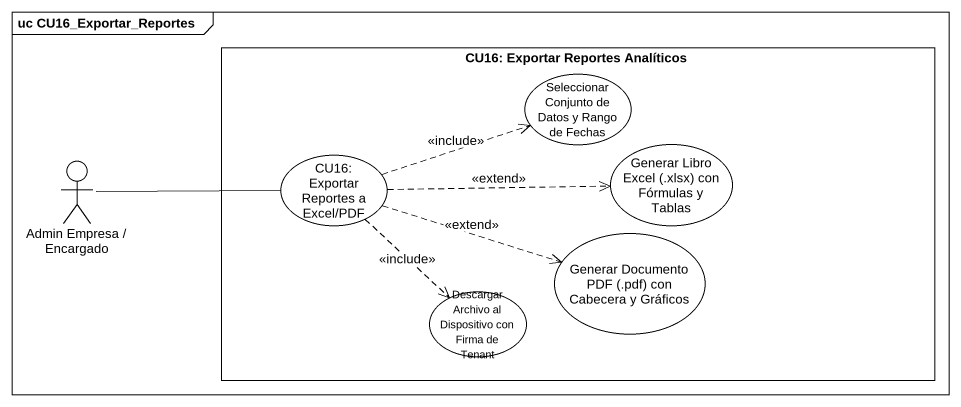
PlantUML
@startuml
mainframe uc CU16_Exportar_Reportes
rectangle "CU16: Exportar Reportes Analíticos" as CU16_Exportar_Reportes {
  usecase "Seleccionar Conjunto de Datos y Rango de Fechas" as Seleccionar_Conjunto_de
  usecase "CU16: Exportar Reportes a Excel/PDF" as CU16_Exportar_Reportes_a
  usecase "Generar Libro Excel (.xlsx) con Fórmulas y Tablas" as Generar_Libro_Excel_xlsx
  usecase "Generar Documento PDF (.pdf) con Cabecera y Gráficos" as Generar_Documento_PDF_pdf
  usecase "Descargar Archivo al Dispositivo con Firma de Tenant" as Descargar_Archivo_al
}
actor "Admin Empresa / Encargado" as Admin_Empresa_Encargado
Admin_Empresa_Encargado -right- CU16_Exportar_Reportes_a
CU16_Exportar_Reportes_a .right.> Seleccionar_Conjunto_de : <<include>>
CU16_Exportar_Reportes_a .right.> Generar_Libro_Excel_xlsx : <<extend>>
CU16_Exportar_Reportes_a .right.> Generar_Documento_PDF_pdf : <<extend>>
CU16_Exportar_Reportes_a ..> Descargar_Archivo_al : <<include>>
@enduml
